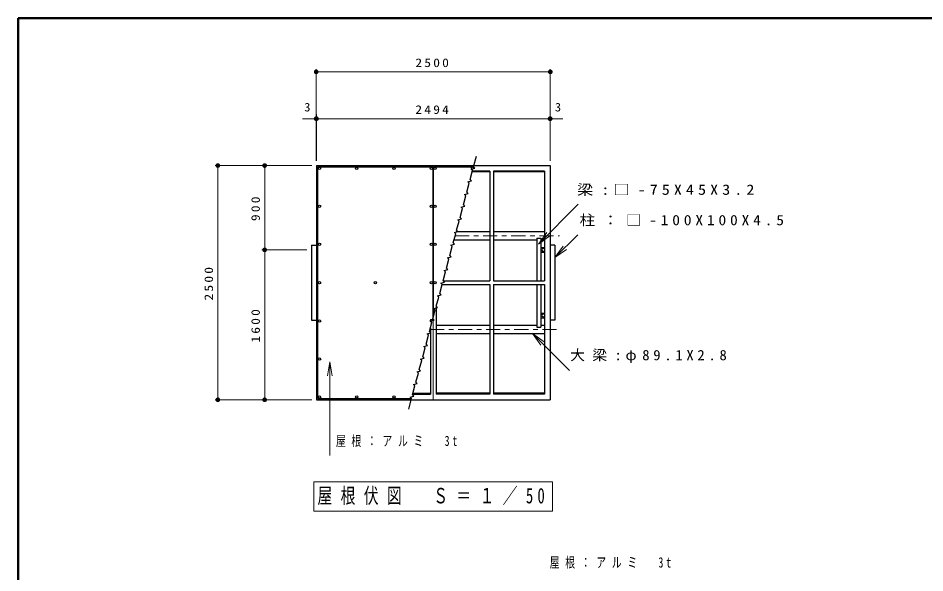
# Model space of a CAD drawing. Units: millimetres on the paper, with parts at other scales. Extents: x -365 to 12, y -40 to 257.
# Drawn here: x -365 to -171.3, y 138.6 to 257 of the extents above; entities that cross this region are included whole.
import ezdxf
from ezdxf.enums import TextEntityAlignment as Align

# ---------------------------------------------------------------- set-up
doc = ezdxf.new("R2010")
doc.units = ezdxf.units.MM
doc.linetypes.add('USER2', pattern=[6, 3, -1, 1, -1])
doc.layers.add('LY_1', color=7, linetype='Continuous', lineweight=25)
doc.layers.add('LY_2', color=7, linetype='Continuous', lineweight=13)
doc.styles.add('ＭＳ ゴシック', font='')
doc.styles.get('ＭＳ ゴシック').set_extended_font_data('MS Gothic')

# ---------------------------------------------------------------- blocks, each defined once
blk = doc.blocks.new('filled_dot')
at = {"color": 0, "linetype": 'Continuous', "lineweight": -2, "const_width": 1.25}
blk.add_lwpolyline([(-0.625, 0, 1), (0.625, 0, 1)], format="xyb", close=True, dxfattribs=at)
blk = doc.blocks.new('open_arrow')
at = {"color": 0, "linetype": 'Continuous', "lineweight": -2}
blk.add_lwpolyline([(7.5, 1.25), (0, 0), (7.5, -1.25)], dxfattribs=at)

msp = doc.modelspace()

# ---------------------------------------------------------------- linework, layer by layer
at = {"layer": 'LY_1', "lineweight": 13}
for p, q in [((-301.345, 226.528), (-301.345, 246.128)), ((-251.345, 226.528), (-251.345, 246.128)), ((-301.345, 245.528), (-251.345, 245.528)), ((-301.285, 226.528), (-301.285, 236.528)), ((-304.234, 235.528), (-301.285, 235.528)), ((-301.285, 235.528), (-251.405, 235.528)), ((-251.405, 226.528), (-251.405, 236.128)), ((-251.405, 235.528), (-248.699, 235.528)), ((-302.285, 225.528), (-322.945, 225.528)), ((-322.345, 175.528), (-322.345, 225.528)), ((-312.345, 207.528), (-312.345, 225.528)), ((-300.985, 225.259), (-300.985, 175.796)), ((-276.395, 225.259), (-276.395, 192.877)), ((-276.295, 225.259), (-276.295, 193.25)), ((-253.883, 208.777), (-245.398, 217.262)), ((-250.345, 205.867), (-245.443, 210.77)), ((-303.345, 207.528), (-312.945, 207.528)), ((-312.345, 175.528), (-312.345, 207.528)), ((-255.126, 189.637), (-247.254, 181.765)), ((-298.423, 183.625), (-298.423, 163.625)), ((-302.285, 175.528), (-322.945, 175.528)), ((-250.845, 158.011), (-301.845, 158.011)), ((-301.845, 158.011), (-301.845, 151.711)), ((-250.845, 151.711), (-250.845, 158.011)), ((-301.845, 151.711), (-250.845, 151.711))]:
    msp.add_line(p, q, dxfattribs=at)
at = {"layer": 'LY_1'}
for p, q in [((-301.285, 225.528), (-301.285, 175.528)), ((-301.285, 225.528), (-251.405, 225.528)), ((-300.985, 225.259), (-276.395, 225.259)), ((-276.295, 225.259), (-267.718, 225.259)), ((-251.405, 225.528), (-251.405, 175.528)), ((-251.345, 225.528), (-251.345, 175.528)), ((-264.255, 224.342), (-264.255, 200.908)), ((-263.495, 224.342), (-263.495, 200.908)), ((-302.345, 208.528), (-302.345, 192.528)), ((-302.345, 208.528), (-301.345, 208.528)), ((-250.345, 208.528), (-251.345, 208.528)), ((-250.345, 208.528), (-250.345, 192.528)), ((-274.447, 200.148), (-264.255, 200.148)), ((-274.243, 200.908), (-264.255, 200.908)), ((-264.255, 200.148), (-264.255, 176.714)), ((-263.495, 200.908), (-252.605, 200.908)), ((-263.495, 200.148), (-263.495, 176.714)), ((-263.495, 200.148), (-252.605, 200.148)), ((-302.345, 192.528), (-301.345, 192.528)), ((-250.345, 192.528), (-251.345, 192.528)), ((-301.285, 175.528), (-251.405, 175.528)), ((-300.985, 175.796), (-280.972, 175.796))]:
    msp.add_line(p, q, dxfattribs=at)
at = {"layer": 'LY_1', "color": 1}
for p, q in [((-264.255, 224.155), (-268.014, 224.155)), ((-264.255, 224.342), (-267.964, 224.342)), ((-252.605, 224.342), (-263.495, 224.342)), ((-252.605, 224.155), (-263.495, 224.155)), ((-252.605, 224.342), (-252.605, 200.908)), ((-271.427, 211.419), (-264.255, 211.419)), ((-263.495, 211.419), (-252.605, 211.419)), ((-271.904, 209.637), (-264.255, 209.637)), ((-263.495, 209.637), (-254.245, 209.637)), ((-254.245, 210.047), (-253.345, 210.047)), ((-254.245, 210.047), (-254.245, 200.908)), ((-253.345, 210.047), (-253.345, 200.908)), ((-253.345, 209.637), (-252.605, 209.637)), ((-253.345, 208.028), (-252.605, 208.028)), ((-253.345, 207.028), (-252.605, 207.028)), ((-254.245, 200.148), (-254.245, 191.009)), ((-253.345, 200.148), (-253.345, 191.009)), ((-252.605, 200.148), (-252.605, 176.714)), ((-275.745, 195.303), (-275.745, 176.714)), ((-253.345, 194.028), (-252.605, 194.028)), ((-253.345, 193.028), (-252.605, 193.028)), ((-276.945, 190.825), (-276.945, 176.714)), ((-275.745, 191.419), (-264.255, 191.419)), ((-263.495, 191.419), (-254.245, 191.419)), ((-254.245, 191.009), (-253.345, 191.009)), ((-253.345, 191.419), (-252.605, 191.419)), ((-275.745, 189.637), (-264.255, 189.637)), ((-263.495, 189.637), (-252.605, 189.637)), ((-280.726, 176.714), (-276.945, 176.714)), ((-280.676, 176.901), (-276.945, 176.901)), ((-264.255, 176.901), (-275.745, 176.901)), ((-264.255, 176.714), (-275.745, 176.714)), ((-252.605, 176.901), (-263.495, 176.901)), ((-252.605, 176.714), (-263.495, 176.714))]:
    msp.add_line(p, q, dxfattribs=at)
at = {"layer": 'LY_1', "color": 1, "linetype": 'USER2', "lineweight": 13}
for p, q in [((-271.666, 210.528), (-249.345, 210.528)), ((-277.025, 190.528), (-249.345, 190.528))]:
    msp.add_line(p, q, dxfattribs=at)
at = {"layer": 'LY_1', "color": 1, "lineweight": 13}
msp.add_line((-276.345, 193.064), (-276.345, 175.528), dxfattribs=at)
at = {"layer": 'LY_1'}
msp.add_lwpolyline([(-281.58, 173.528), (-280.971, 175.8), (-281.254, 176.083), (-280.481, 176.29), (-280.764, 176.573), (-280.246, 178.505), (-280.529, 178.788), (-279.756, 178.995), (-280.039, 179.277), (-279.521, 181.209), (-279.804, 181.492), (-279.032, 181.699), (-279.314, 181.982), (-278.797, 183.914), (-279.08, 184.197), (-278.307, 184.404), (-278.59, 184.687), (-278.072, 186.619), (-278.355, 186.901), (-277.582, 187.108), (-277.865, 187.391), (-277.347, 189.323), (-277.63, 189.606), (-276.858, 189.813), (-277.14, 190.096), (-276.623, 192.028), (-276.906, 192.311), (-276.133, 192.518), (-276.416, 192.8), (-275.898, 194.732), (-276.181, 195.015), (-275.408, 195.222), (-275.691, 195.505), (-275.173, 197.437), (-275.456, 197.72), (-274.683, 197.927), (-274.966, 198.21), (-274.449, 200.141), (-274.731, 200.424), (-273.959, 200.631), (-274.242, 200.914), (-273.724, 202.846), (-274.007, 203.129), (-273.234, 203.336), (-273.517, 203.619), (-272.999, 205.551), (-273.282, 205.834), (-272.509, 206.041), (-272.792, 206.323), (-272.275, 208.255), (-272.557, 208.538), (-271.785, 208.745), (-272.067, 209.028), (-271.55, 210.96), (-271.833, 211.243), (-271.06, 211.45), (-271.343, 211.733), (-270.825, 213.664), (-271.108, 213.947), (-270.335, 214.154), (-270.618, 214.437), (-270.1, 216.369), (-270.383, 216.652), (-269.611, 216.859), (-269.893, 217.142), (-269.376, 219.074), (-269.659, 219.356), (-268.886, 219.564), (-269.169, 219.846), (-268.651, 221.778), (-268.934, 222.061), (-268.161, 222.268), (-268.444, 222.551), (-267.926, 224.483), (-268.209, 224.766), (-267.436, 224.973), (-267.719, 225.256), (-267.11, 227.528)], dxfattribs=at)
at = {"layer": 'LY_1', "color": 131}
for centre in [(-300.635, 224.914), (-292.672, 224.914), (-284.708, 224.914), (-276.745, 224.914), (-275.945, 224.914), (-300.635, 216.82), (-276.745, 216.82), (-275.945, 216.82), (-300.635, 208.684), (-276.745, 208.684), (-275.945, 208.684), (-300.635, 200.528), (-288.69, 200.528), (-276.745, 200.528), (-275.945, 200.528), (-300.635, 192.372), (-300.635, 184.236), (-300.635, 176.142), (-292.672, 176.142), (-284.708, 176.142)]:
    msp.add_circle(centre, 0.25, dxfattribs=at)
for centre, start, end in [((-267.982, 224.914), 33.71309, 296.28691), ((-276.745, 192.372), 19.02205, 310.97794)]:
    msp.add_arc(centre, 0.25, start, end, dxfattribs=at)
at = {"layer": 'LY_1', "color": 1}
for centre, start, end in [((-252.845, 207.528), 36.87223, 323.12773), ((-252.845, 193.528), 36.87217, 323.12767)]:
    msp.add_arc(centre, 0.3, start, end, dxfattribs=at)
at = {"layer": 'LY_2', "lineweight": 50}
for p, q in [((0, 257), (-365, 257)), ((-365, 257), (-365, 0))]:
    msp.add_line(p, q, dxfattribs=at)

# ---------------------------------------------------------------- block references
at = {"layer": 'LY_1', "lineweight": 13, "xscale": 0.4, "yscale": 0.4}
for p in [(-301.345, 245.528), (-301.345, 235.528)]:
    msp.add_blockref('filled_dot', p, dxfattribs=at)
for name, p, rotation in [('filled_dot', (-251.345, 245.528), 180), ('filled_dot', (-301.285, 235.528), 180), ('filled_dot', (-251.405, 235.528), 180), ('filled_dot', (-251.345, 235.528), 180), ('filled_dot', (-322.345, 225.528), 270), ('filled_dot', (-312.345, 225.528), 270), ('open_arrow', (-253.883, 208.777), 45), ('filled_dot', (-312.345, 207.528), 90), ('open_arrow', (-250.345, 205.867), 45), ('open_arrow', (-255.126, 189.637), 315), ('open_arrow', (-298.423, 183.625), 270), ('filled_dot', (-322.345, 175.528), 90), ('filled_dot', (-312.345, 175.528), 90)]:
    msp.add_blockref(name, p, dxfattribs=dict(at, rotation=rotation))

# ---------------------------------------------------------------- texts
at = {"layer": 'LY_1', "style": 'ＭＳ ゴシック', "width": 1.05}
for p in [(-303.234, 236.528), (-249.699, 236.528)]:
    msp.add_text('3', height=1.833, dxfattribs=at).set_placement(p, align=Align.BOTTOM_CENTER)
at = {"layer": 'LY_1', "style": 'ＭＳ ゴシック'}
for s, insert, char_height, attachment_point in [('\\T1.33;\\W1.15;2500', (-276.345, 246.528), 1.833, 8), ('\\T1.33;\\W1.15;2494', (-276.345, 236.528), 1.833, 8), ('\\T1.5;\\W1.15;梁:□-75X45X3.2', (-245.625, 220.262), 2.199, 4), ('\\T1.5;\\W1.1;柱：□-100X100X4.5', (-245.08, 213.77), 2.199, 4), ('\\T1.5;\\W1.05;大梁:φ89.1X2.8', (-247.094, 184.765), 2.199, 4), ('\\T1.58;\\W0.7;屋根：アルミ\u30003t', (-297.135, 166.625), 2.199, 4), ('\\T1.57;\\W0.7;屋根伏図\u3000Ｓ＝１／50', (-276.345, 154.861), 3.299, 5)]:
    msp.add_mtext(s, dxfattribs=dict(at, insert=insert, char_height=char_height, attachment_point=attachment_point))
at = {"layer": 'LY_1', "char_height": 1.833, "attachment_point": 8, "rotation": 90, "style": 'ＭＳ ゴシック'}
for s, insert in [('\\T1.33;\\W1.15;900', (-313.345, 216.528)), ('\\T1.33;\\W1.15;2500', (-323.345, 200.528)), ('\\T1.33;\\W1.15;1600', (-313.345, 191.528))]:
    msp.add_mtext(s, dxfattribs=dict(at, insert=insert))
at = {"layer": 'LY_1', "color": 150, "insert": (-251.467, 140.681), "char_height": 2.199, "attachment_point": 4, "style": 'ＭＳ ゴシック'}
msp.add_mtext('\\T1.58;\\W0.7;屋根：アルミ\u30003t', dxfattribs=at)

doc.saveas('drawing.dxf')
